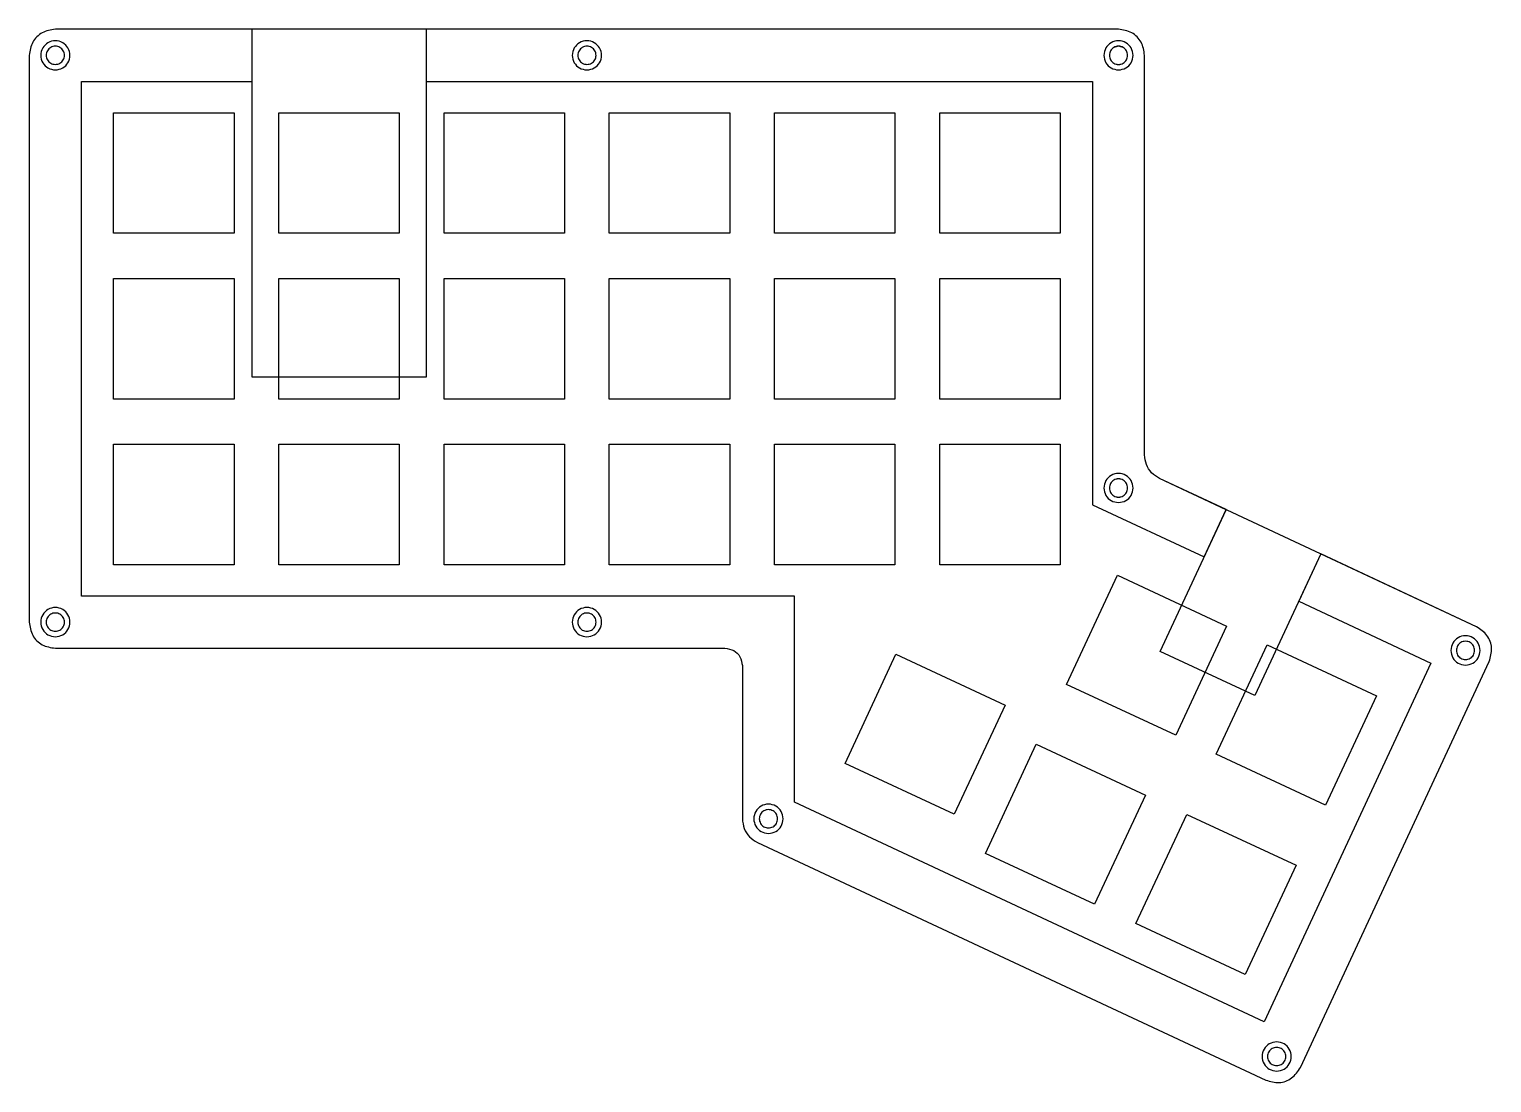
# Model space of a CAD drawing. Extents: x 0 to 168, y 0 to 121.
import ezdxf

# ---------------------------------------------------------------- set-up
doc = ezdxf.new("R2010")
doc.units = 0
doc.layers.add('orthodox-case-middle-layer', color=7, linetype='CONTINUOUS')

msp = doc.modelspace()

# ---------------------------------------------------------------- linework, layer by layer
at = {"layer": 'orthodox-case-middle-layer', "color": 7}
for p, q in [((125.300843, 121.110912), (3.04994, 121.110912)), ((25.67499, 121.110912), (3.04994, 121.110912)), ((25.675131, 121.111221), (3.050081, 121.111221)), ((25.67499, 81.110851), (25.67499, 121.110912)), ((25.675131, 115.111177), (25.675131, 121.111221)), ((125.300843, 121.110912), (45.674667, 121.110912)), ((45.674667, 121.110912), (45.674667, 81.110851)), ((125.301125, 121.111186), (45.674949, 121.111186)), ((45.674949, 121.111186), (45.674949, 115.111142)), ((0.049918, 118.110889), (0.049918, 52.972944)), ((0.049918, 118.110889), (0.049918, 52.972944)), ((0.050059, 118.111199), (0.050059, 52.973606)), ((125.300843, 119.161109), (125.300843, 119.161109)), ((128.300865, 72.195804), (128.300865, 118.110889)), ((128.300865, 72.195804), (128.300865, 118.110889)), ((128.301147, 72.196079), (128.301147, 118.111164)), ((3.04994, 117.06067), (3.04994, 117.06067)), ((3.04994, 117.06067), (3.04994, 117.06067)), ((3.050081, 116.431271), (3.050081, 116.431271)), ((64.175321, 116.431236), (64.175321, 116.431236)), ((64.175391, 117.06067), (64.175391, 117.06067)), ((64.175391, 117.06067), (64.175391, 117.06067)), ((125.300843, 117.06067), (125.300843, 117.06067)), ((125.301125, 116.431236), (125.301125, 116.431236)), ((6.050103, 55.972923), (6.050103, 115.111177)), ((6.050103, 115.111177), (25.675131, 115.111177)), ((45.674949, 115.111142), (122.301103, 115.111142)), ((122.301103, 115.111142), (122.301103, 66.468379)), ((9.749896, 97.663184), (9.749896, 111.51324)), ((9.749896, 111.51324), (23.599951, 111.51324)), ((23.599951, 111.51324), (23.599951, 97.663184)), ((28.749801, 97.663184), (28.749801, 111.51324)), ((28.749801, 111.51324), (42.599856, 111.51324)), ((42.599856, 111.51324), (42.599856, 97.663184)), ((47.750059, 97.663184), (47.750059, 111.51324)), ((47.750059, 111.51324), (61.600114, 111.51324)), ((61.600114, 111.51324), (61.600114, 97.663184)), ((66.749611, 97.663184), (66.749611, 111.51324)), ((66.749611, 111.51324), (80.599666, 111.51324)), ((80.599666, 111.51324), (80.599666, 97.663184)), ((85.749869, 111.512887), (99.599924, 111.512887)), ((85.749869, 97.662832), (85.749869, 111.512887)), ((99.599924, 111.512887), (99.599924, 97.662832)), ((104.750832, 111.512887), (118.600887, 111.512887)), ((104.750832, 97.662832), (104.750832, 111.512887)), ((118.600887, 111.512887), (118.600887, 97.662832)), ((23.599951, 97.663184), (9.749896, 97.663184)), ((42.599856, 97.663184), (28.749801, 97.663184)), ((61.600114, 97.663184), (47.750059, 97.663184)), ((80.599666, 97.663184), (66.749611, 97.663184)), ((99.599924, 97.662832), (85.749869, 97.662832)), ((118.600887, 97.662832), (104.750832, 97.662832)), ((9.749896, 78.617065), (9.749896, 92.467121)), ((9.749896, 92.467121), (23.599951, 92.467121)), ((23.599951, 92.467121), (23.599951, 78.617065)), ((28.749801, 78.617065), (28.749801, 92.467121)), ((28.749801, 92.467121), (42.599856, 92.467121)), ((42.599856, 92.467121), (42.599856, 78.617065)), ((47.750059, 78.617065), (47.750059, 92.467121)), ((47.750059, 92.467121), (61.600114, 92.467121)), ((61.600114, 92.467121), (61.600114, 78.617065)), ((66.749611, 78.617065), (66.749611, 92.467121)), ((66.749611, 92.467121), (80.599666, 92.467121)), ((80.599666, 92.467121), (80.599666, 78.617065)), ((85.749869, 92.467121), (99.599924, 92.467121)), ((85.749869, 78.617065), (85.749869, 92.467121)), ((99.599924, 92.467121), (99.599924, 78.617065)), ((104.750832, 92.467121), (118.600887, 92.467121)), ((104.750832, 78.617065), (104.750832, 92.467121)), ((118.600887, 92.467121), (118.600887, 78.617065)), ((45.674667, 81.110851), (25.67499, 81.110851)), ((23.599951, 78.617065), (9.749896, 78.617065)), ((42.599856, 78.617065), (28.749801, 78.617065)), ((61.600114, 78.617065), (47.750059, 78.617065)), ((80.599666, 78.617065), (66.749611, 78.617065)), ((99.599924, 78.617065), (85.749869, 78.617065)), ((118.600887, 78.617065), (104.750832, 78.617065)), ((9.749896, 59.570946), (9.749896, 73.421002)), ((9.749896, 73.421002), (23.599951, 73.421002)), ((23.599951, 73.421002), (23.599951, 59.570946)), ((28.749801, 59.570946), (28.749801, 73.421002)), ((28.749801, 73.421002), (42.599856, 73.421002)), ((42.599856, 73.421002), (42.599856, 59.570946)), ((47.750059, 59.570946), (47.750059, 73.421002)), ((47.750059, 73.421002), (61.600114, 73.421002)), ((61.600114, 73.421002), (61.600114, 59.570946)), ((66.749611, 59.570946), (66.749611, 73.421002)), ((66.749611, 73.421002), (80.599666, 73.421002)), ((80.599666, 73.421002), (80.599666, 59.570946)), ((85.749869, 73.421002), (99.599924, 73.421002)), ((85.749869, 59.570946), (85.749869, 73.421002)), ((99.599924, 73.421002), (99.599924, 59.570946)), ((104.750832, 73.421002), (118.600887, 73.421002)), ((104.750832, 59.570946), (104.750832, 73.421002)), ((118.600887, 73.421002), (118.600887, 59.570946)), ((125.300843, 69.436377), (125.300843, 69.436377)), ((137.687505, 65.899348), (130.030816, 69.478632)), ((166.476711, 52.442719), (130.030887, 69.478357)), ((137.687576, 65.899074), (130.030887, 69.478357)), ((125.300843, 67.336291), (125.300843, 67.336291)), ((122.301103, 66.468379), (135.152091, 60.461632)), ((125.301125, 66.706504), (125.301125, 66.706504)), ((130.089095, 49.604269), (137.687576, 65.899074)), ((135.152091, 60.461632), (137.687505, 65.899348)), ((148.558775, 60.818016), (140.964881, 44.532736)), ((148.558917, 60.818326), (146.023503, 55.380609)), ((166.476711, 52.442719), (148.558775, 60.818016)), ((166.476852, 52.443381), (148.558917, 60.818326)), ((23.599951, 59.570946), (9.749896, 59.570946)), ((42.599856, 59.570946), (28.749801, 59.570946)), ((61.600114, 59.570946), (47.750059, 59.570946)), ((80.599666, 59.570946), (66.749611, 59.570946)), ((99.599924, 59.570946), (85.749869, 59.570946)), ((118.600887, 59.570946), (104.750832, 59.570946)), ((119.330432, 45.82355), (125.183368, 58.376088)), ((125.183368, 58.376088), (137.735906, 52.522799)), ((88.050121, 55.972923), (6.050103, 55.972923)), ((88.050121, 32.277899), (88.050121, 55.972923)), ((146.023503, 55.380609), (161.223638, 48.276018)), ((137.735906, 52.522799), (131.882618, 39.970261)), ((166.476711, 52.442719), (166.476711, 52.442719)), ((166.476711, 52.442719), (166.476711, 52.442719)), ((166.476852, 52.443381), (166.476852, 52.443381)), ((3.04994, 51.923077), (3.04994, 51.923077)), ((3.04994, 51.923077), (3.04994, 51.923077)), ((3.050081, 51.293326), (3.050081, 51.293326)), ((64.175391, 51.923077), (64.175391, 51.923077)), ((64.175391, 51.923077), (64.175391, 51.923077)), ((64.175533, 51.293326), (64.175533, 51.293326)), ((3.04994, 49.972922), (80.049685, 49.972922)), ((3.04994, 49.972922), (80.049685, 49.972922)), ((3.050081, 49.973231), (80.049827, 49.973231)), ((93.854232, 36.739169), (99.707521, 49.291708)), ((99.707521, 49.291708), (112.26006, 43.438419)), ((140.964881, 44.532736), (130.089095, 49.604269)), ((136.55022, 37.793975), (142.403509, 50.346161)), ((142.403509, 50.346161), (154.955695, 44.492872)), ((82.049935, 47.973024), (82.049935, 30.368003)), ((82.049935, 47.973024), (82.049935, 30.368003)), ((82.050077, 47.973334), (82.050077, 30.368312)), ((161.223638, 48.276018), (142.042053, 7.040882)), ((146.214567, 1.785242), (167.926628, 48.459505)), ((146.214567, 1.785242), (167.926628, 48.459505)), ((146.214708, 1.785552), (167.926769, 48.460168)), ((165.200008, 48.67223), (165.200008, 48.67223)), ((165.200008, 48.67223), (165.200008, 48.67223)), ((165.200149, 48.042479), (165.200149, 48.042479)), ((131.882618, 39.970261), (119.330432, 45.82355)), ((154.955695, 44.492872), (149.102406, 31.940686)), ((112.26006, 43.438419), (106.406418, 30.88588)), ((109.996285, 26.398194), (115.849573, 38.950733)), ((115.849573, 38.950733), (128.401759, 33.097444)), ((149.102406, 31.940686), (136.55022, 37.793975)), ((106.406418, 30.88588), (93.854232, 36.739169)), ((142.042053, 7.040882), (88.050121, 32.277899)), ((128.401759, 33.097444), (122.548823, 20.545258)), ((127.306737, 18.326286), (133.160026, 30.878825)), ((133.160026, 30.878825), (145.712564, 25.025536)), ((85.049958, 29.322369), (85.049958, 29.322369)), ((85.049958, 29.322369), (85.049958, 29.322369)), ((85.050099, 28.692618), (85.050099, 28.692618)), ((83.779605, 27.650203), (142.224298, 0.332856)), ((83.779605, 27.650203), (142.224298, 0.332856)), ((83.779746, 27.650513), (142.224439, 0.333166)), ((122.548823, 20.545258), (109.996285, 26.398194)), ((145.712564, 25.025536), (139.859276, 12.47335)), ((139.859276, 12.47335), (127.306737, 18.326286)), ((143.491123, 2.000437), (143.491123, 2.000437)), ((143.491123, 2.000437), (143.491123, 2.000437)), ((143.491264, 1.370685), (143.491264, 1.370685))]:
    msp.add_line(p, q, dxfattribs=at)
for points, knots in [([(3.04994, 121.110912), (2.524238, 121.028412), (1.488455, 120.865864), (0.294965, 119.672375), (0.132418, 118.636592), (0.049918, 118.110889)], [0, 0, 0, 0, 1.568637, 3.090661, 4.659299, 4.659299, 4.659299, 4.659299]), ([(3.04994, 121.110912), (2.524238, 121.028412), (1.488455, 120.865864), (0.294965, 119.672375), (0.132418, 118.636592), (0.049918, 118.110889)], [0, 0, 0, 0, 1.568637, 3.090661, 4.659299, 4.659299, 4.659299, 4.659299]), ([(3.050081, 121.111221), (2.524379, 121.028722), (1.488596, 120.866174), (0.295107, 119.672685), (0.132559, 118.636902), (0.050059, 118.111199)], [0, 0, 0, 0, 1.568637, 3.090661, 4.659299, 4.659299, 4.659299, 4.659299]), ([(128.300865, 118.110889), (128.218365, 118.636592), (128.055817, 119.672375), (126.862328, 120.865864), (125.826545, 121.028412), (125.300843, 121.110912)], [0, 0, 0, 0, 1.568637, 3.090661, 4.659299, 4.659299, 4.659299, 4.659299]), ([(128.300865, 118.110889), (128.218365, 118.636592), (128.055817, 119.672375), (126.862328, 120.865864), (125.826545, 121.028412), (125.300843, 121.110912)], [0, 0, 0, 0, 1.568637, 3.090661, 4.659299, 4.659299, 4.659299, 4.659299]), ([(128.301147, 118.111164), (128.218619, 118.636869), (128.056014, 119.672669), (126.862501, 120.86608), (125.826768, 121.02867), (125.301125, 121.111186)], [0, 0, 0, 0, 1.568658, 3.090737, 4.659224, 4.659224, 4.659224, 4.659224]), ([(3.050081, 116.431271), (2.753878, 116.477427), (2.170325, 116.568358), (1.527942, 117.237245), (1.29007, 118.109658), (1.527942, 118.991227), (2.170324, 119.633187), (3.050037, 119.871305), (3.929728, 119.63313), (4.572122, 118.991247), (4.810141, 118.109658), (4.572122, 117.237225), (3.92973, 116.568417), (3.346226, 116.477443), (3.050081, 116.431271)], [0, 0, 0, 0, 0.87852, 1.730775, 2.609123, 3.487471, 4.339727, 5.218246, 6.096614, 6.948926, 7.827294, 8.705662, 9.557973, 10.436341, 10.436341, 10.436341, 10.436341]), ([(64.175321, 116.431236), (63.879235, 116.477424), (63.295779, 116.56844), (62.65338, 117.23717), (62.415212, 118.109622), (62.653379, 118.991233), (63.295782, 119.633031), (64.175443, 119.871287), (65.055165, 119.633124), (65.697705, 118.991247), (65.935735, 118.109622), (65.697705, 117.237157), (65.055162, 116.568339), (64.47155, 116.477396), (64.175321, 116.431236)], [0, 0, 0, 0, 0.878217, 1.730584, 2.608972, 3.487361, 4.339728, 5.217944, 6.096552, 6.948928, 7.8273, 8.705671, 9.558047, 10.436655, 10.436655, 10.436655, 10.436655]), ([(125.301125, 116.431236), (125.004955, 116.477413), (124.42139, 116.568398), (123.77884, 117.237137), (123.540662, 118.109622), (123.778839, 118.991267), (124.421392, 119.633067), (125.301091, 119.871287), (126.180775, 119.633088), (126.823165, 118.991213), (127.061185, 118.109622), (126.823165, 117.23719), (126.180774, 116.568381), (125.59727, 116.477408), (125.301125, 116.431236)], [0, 0, 0, 0, 0.878456, 1.730888, 2.60928, 3.487672, 4.340103, 5.21856, 6.096928, 6.949239, 7.827607, 8.705976, 9.558287, 10.436655, 10.436655, 10.436655, 10.436655]), ([(3.04994, 117.06067), (2.864812, 117.089542), (2.500035, 117.146431), (2.098453, 117.564533), (1.949613, 118.109925), (2.098454, 118.661048), (2.500034, 119.062295), (3.049862, 119.211263), (3.599652, 119.06226), (4.001083, 118.661014), (4.149913, 118.109925), (4.001083, 117.564565), (3.599653, 117.146473), (3.234984, 117.089553), (3.04994, 117.06067)], [0, 0, 0, 0, 0.549097, 1.081944, 1.631041, 2.180138, 2.712985, 3.262082, 3.810939, 4.343721, 4.892815, 5.441909, 5.974691, 6.523548, 6.523548, 6.523548, 6.523548]), ([(3.04994, 117.06067), (2.864812, 117.089542), (2.500035, 117.146431), (2.098453, 117.564533), (1.949613, 118.109925), (2.098454, 118.661048), (2.500034, 119.062295), (3.049862, 119.211263), (3.599652, 119.06226), (4.001083, 118.661014), (4.149913, 118.109925), (4.001083, 117.564565), (3.599653, 117.146473), (3.234984, 117.089553), (3.04994, 117.06067)], [0, 0, 0, 0, 0.549097, 1.081944, 1.631041, 2.180138, 2.712985, 3.262082, 3.810939, 4.343721, 4.892815, 5.441909, 5.974691, 6.523548, 6.523548, 6.523548, 6.523548]), ([(64.175391, 117.06067), (63.990288, 117.089537), (63.625572, 117.146415), (63.22415, 117.564585), (63.075467, 118.109925), (63.22415, 118.660993), (63.625572, 119.062323), (64.175391, 119.211245), (64.725211, 119.062323), (65.126633, 118.660993), (65.275316, 118.109925), (65.126633, 117.564585), (64.725211, 117.146415), (64.360494, 117.089537), (64.175391, 117.06067)], [0, 0, 0, 0, 0.549009, 1.081736, 1.630809, 2.179882, 2.712609, 3.261617, 3.810626, 4.343353, 4.892426, 5.441499, 5.974226, 6.523235, 6.523235, 6.523235, 6.523235]), ([(64.175391, 117.06067), (63.990288, 117.089537), (63.625572, 117.146415), (63.22415, 117.564585), (63.075467, 118.109925), (63.22415, 118.660993), (63.625572, 119.062323), (64.175391, 119.211245), (64.725211, 119.062323), (65.126633, 118.660993), (65.275316, 118.109925), (65.126633, 117.564585), (64.725211, 117.146415), (64.360494, 117.089537), (64.175391, 117.06067)], [0, 0, 0, 0, 0.549009, 1.081736, 1.630809, 2.179882, 2.712609, 3.261617, 3.810626, 4.343353, 4.892426, 5.441499, 5.974226, 6.523235, 6.523235, 6.523235, 6.523235]), ([(125.300843, 117.06067), (125.115799, 117.089553), (124.75113, 117.146473), (124.3497, 117.564565), (124.20087, 118.109925), (124.3497, 118.661014), (124.751131, 119.06226), (125.300921, 119.211263), (125.850749, 119.062295), (126.252329, 118.661048), (126.40117, 118.109925), (126.25233, 117.564533), (125.850748, 117.146431), (125.485971, 117.089542), (125.300843, 117.06067)], [0, 0, 0, 0, 0.548857, 1.08164, 1.630733, 2.179827, 2.712609, 3.261466, 3.810563, 4.34341, 4.892507, 5.441604, 5.974451, 6.523548, 6.523548, 6.523548, 6.523548]), ([(125.300843, 119.161109), (125.485971, 119.132237), (125.850748, 119.075348), (126.25233, 118.657246), (126.40117, 118.111854), (126.252329, 117.560731), (125.850749, 117.159484), (125.300921, 117.010516), (124.751131, 117.159519), (124.3497, 117.560765), (124.20087, 118.111854), (124.3497, 118.657213), (124.75113, 119.075305), (125.115799, 119.132226), (125.300843, 119.161109)], [0, 0, 0, 0, 0.549097, 1.081944, 1.631041, 2.180138, 2.712985, 3.262082, 3.810939, 4.343721, 4.892815, 5.441909, 5.974691, 6.523548, 6.523548, 6.523548, 6.523548]), ([(130.030887, 69.478357), (129.706019, 69.677324), (129.061709, 70.071936), (128.42866, 71.066625), (128.3437, 71.817317), (128.300865, 72.195804)], [0, 0, 0, 0, 1.133215, 2.247508, 3.380605, 3.380605, 3.380605, 3.380605]), ([(130.030887, 69.478357), (129.706019, 69.677324), (129.061709, 70.071936), (128.42866, 71.066625), (128.3437, 71.817317), (128.300865, 72.195804)], [0, 0, 0, 0, 1.133215, 2.247508, 3.380605, 3.380605, 3.380605, 3.380605]), ([(130.030816, 69.478632), (129.706044, 69.677671), (129.061925, 70.072424), (128.428932, 71.066982), (128.343979, 71.817616), (128.301147, 72.196079)], [0, 0, 0, 0, 1.133106, 2.247284, 3.380301, 3.380301, 3.380301, 3.380301]), ([(125.301125, 66.706504), (125.004948, 66.75271), (124.421337, 66.843757), (123.77886, 67.512678), (123.540658, 68.385208), (123.778838, 69.266889), (124.421392, 69.908687), (125.301091, 70.146908), (126.180775, 69.908709), (126.823166, 69.266835), (127.061189, 68.385208), (126.823145, 67.51273), (126.180827, 66.843741), (125.597276, 66.752705), (125.301125, 66.706504)], [0, 0, 0, 0, 0.87848, 1.731032, 2.609512, 3.487904, 4.340336, 5.218792, 6.09716, 6.949472, 7.82784, 8.706296, 9.558728, 10.43712, 10.43712, 10.43712, 10.43712]), ([(125.300843, 67.336291), (125.115802, 67.365173), (124.751162, 67.422087), (124.349744, 67.840025), (124.200861, 68.385271), (124.349708, 68.936283), (124.751129, 69.337527), (125.300921, 69.486531), (125.850751, 69.337563), (126.252321, 68.936316), (126.401179, 68.385271), (126.252286, 67.839992), (125.850717, 67.422045), (125.485967, 67.365161), (125.300843, 67.336291)], [0, 0, 0, 0, 0.548854, 1.081572, 1.630425, 2.179519, 2.712301, 3.261159, 3.810256, 4.343103, 4.8922, 5.441057, 5.973839, 6.522933, 6.522933, 6.522933, 6.522933]), ([(125.300843, 69.436377), (125.485971, 69.407505), (125.85075, 69.350616), (126.252322, 68.932514), (126.401179, 68.3872), (126.252286, 67.836193), (125.850717, 67.435096), (125.300921, 67.286138), (124.751162, 67.435131), (124.349744, 67.836226), (124.200861, 68.387199), (124.349708, 68.932482), (124.751128, 69.350573), (125.115798, 69.407494), (125.300843, 69.436377)], [0, 0, 0, 0, 0.549097, 1.081944, 1.631041, 2.179898, 2.712681, 3.261774, 3.810628, 4.343346, 4.8922, 5.441293, 5.974075, 6.522933, 6.522933, 6.522933, 6.522933]), ([(3.050081, 51.293326), (2.753878, 51.339481), (2.170325, 51.430412), (1.527942, 52.099299), (1.29007, 52.971712), (1.527942, 53.853282), (2.170324, 54.495241), (3.050037, 54.733359), (3.929728, 54.495184), (4.572122, 53.853301), (4.810141, 52.971712), (4.572122, 52.099279), (3.92973, 51.430471), (3.346226, 51.339497), (3.050081, 51.293326)], [0, 0, 0, 0, 0.87852, 1.730775, 2.609123, 3.487471, 4.339727, 5.218246, 6.096614, 6.948926, 7.827294, 8.705662, 9.557973, 10.436341, 10.436341, 10.436341, 10.436341]), ([(3.04994, 51.923077), (2.864823, 51.951918), (2.500121, 52.008739), (2.098469, 52.426508), (1.949621, 52.971783), (2.098398, 53.522858), (2.500054, 53.924096), (3.049862, 54.072916), (3.599633, 53.92406), (4.001138, 53.522824), (4.149905, 52.971783), (4.001067, 52.426541), (3.599566, 52.008782), (3.234973, 51.95193), (3.04994, 51.923077)], [0, 0, 0, 0, 0.54907, 1.081732, 1.630501, 2.179749, 2.712541, 3.261617, 3.810454, 4.343181, 4.892426, 5.441192, 5.973789, 6.522619, 6.522619, 6.522619, 6.522619]), ([(3.04994, 51.923077), (2.864823, 51.951918), (2.500121, 52.008739), (2.098469, 52.426508), (1.949621, 52.971783), (2.098398, 53.522858), (2.500054, 53.924096), (3.049862, 54.072916), (3.599633, 53.92406), (4.001138, 53.522824), (4.149905, 52.971783), (4.001067, 52.426541), (3.599566, 52.008782), (3.234973, 51.95193), (3.04994, 51.923077)], [0, 0, 0, 0, 0.54907, 1.081732, 1.630501, 2.179749, 2.712541, 3.261617, 3.810454, 4.343181, 4.892426, 5.441192, 5.973789, 6.522619, 6.522619, 6.522619, 6.522619]), ([(64.175533, 51.293326), (63.879388, 51.339497), (63.295884, 51.430471), (62.653492, 52.09928), (62.415473, 52.971712), (62.653492, 53.853303), (63.295884, 54.495177), (64.175533, 54.733373), (65.055181, 54.495177), (65.697573, 53.853303), (65.935593, 52.971712), (65.697573, 52.09928), (65.055181, 51.430471), (64.471677, 51.339497), (64.175533, 51.293326)], [0, 0, 0, 0, 0.878368, 1.730679, 2.609048, 3.487416, 4.339727, 5.218095, 6.096463, 6.948775, 7.827143, 8.705511, 9.557822, 10.436191, 10.436191, 10.436191, 10.436191]), ([(64.175391, 51.923077), (63.990299, 51.951914), (63.625658, 52.008723), (63.224166, 52.42656), (63.075476, 52.971784), (63.224094, 53.522803), (63.625591, 53.924123), (64.175391, 54.072898), (64.725192, 53.924123), (65.126688, 53.522803), (65.275307, 52.971784), (65.126617, 52.42656), (64.725125, 52.008723), (64.360483, 51.951914), (64.175391, 51.923077)], [0, 0, 0, 0, 0.548981, 1.081523, 1.630269, 2.179493, 2.712165, 3.261153, 3.810141, 4.342812, 4.892037, 5.440782, 5.973324, 6.522305, 6.522305, 6.522305, 6.522305]), ([(64.175391, 51.923077), (63.990299, 51.951914), (63.625658, 52.008723), (63.224166, 52.42656), (63.075476, 52.971784), (63.224094, 53.522803), (63.625591, 53.924123), (64.175391, 54.072898), (64.725192, 53.924123), (65.126688, 53.522803), (65.275307, 52.971784), (65.126617, 52.42656), (64.725125, 52.008723), (64.360483, 51.951914), (64.175391, 51.923077)], [0, 0, 0, 0, 0.548981, 1.081523, 1.630269, 2.179493, 2.712165, 3.261153, 3.810141, 4.342812, 4.892037, 5.440782, 5.973324, 6.522305, 6.522305, 6.522305, 6.522305]), ([(0.049918, 52.972944), (0.132418, 52.447241), (0.294965, 51.411458), (1.488455, 50.217969), (2.524238, 50.055421), (3.04994, 49.972922)], [0, 0, 0, 0, 1.568637, 3.090661, 4.659299, 4.659299, 4.659299, 4.659299]), ([(0.049918, 52.972944), (0.132418, 52.447241), (0.294965, 51.411458), (1.488455, 50.217969), (2.524238, 50.055421), (3.04994, 49.972922)], [0, 0, 0, 0, 1.568637, 3.090661, 4.659299, 4.659299, 4.659299, 4.659299]), ([(0.050059, 52.973606), (0.132548, 52.447821), (0.295064, 51.41193), (1.488563, 50.218285), (2.524375, 50.055732), (3.050081, 49.973231)], [0, 0, 0, 0, 1.568877, 3.090966, 4.659607, 4.659607, 4.659607, 4.659607]), ([(167.926628, 48.459505), (168.073402, 48.970318), (168.362609, 49.976834), (167.786059, 51.560759), (166.917501, 52.145808), (166.476711, 52.442719)], [0, 0, 0, 0, 1.566795, 3.087244, 4.653974, 4.653974, 4.653974, 4.653974]), ([(167.926628, 48.459505), (168.073402, 48.970318), (168.362609, 49.976834), (167.786059, 51.560759), (166.917501, 52.145808), (166.476711, 52.442719)], [0, 0, 0, 0, 1.566795, 3.087244, 4.653974, 4.653974, 4.653974, 4.653974]), ([(167.926769, 48.460168), (168.073547, 48.970958), (168.362761, 49.97743), (167.786136, 51.561285), (166.917637, 52.146414), (166.476852, 52.443381)], [0, 0, 0, 0, 1.566718, 3.087093, 4.653924, 4.653924, 4.653924, 4.653924]), ([(165.200149, 48.042479), (164.903998, 48.088679), (164.320447, 48.179715), (163.678131, 48.848706), (163.440089, 49.721149), (163.678088, 50.602726), (164.320554, 51.244437), (165.200149, 51.482476), (166.079745, 51.244437), (166.722211, 50.602726), (166.96021, 49.721149), (166.722168, 48.848706), (166.079852, 48.179715), (165.496301, 48.088679), (165.200149, 48.042479)], [0, 0, 0, 0, 0.878392, 1.730823, 2.60928, 3.48756, 4.339751, 5.218095, 6.09644, 6.948631, 7.826911, 8.705367, 9.557799, 10.436191, 10.436191, 10.436191, 10.436191]), ([(165.200008, 48.67223), (165.01488, 48.701102), (164.650101, 48.757991), (164.24853, 49.176092), (164.099672, 49.721408), (164.248565, 50.272412), (164.650134, 50.673519), (165.200008, 50.822459), (165.749882, 50.673519), (166.151452, 50.272412), (166.300345, 49.721408), (166.151487, 49.176092), (165.749916, 48.757991), (165.385137, 48.701102), (165.200008, 48.67223)], [0, 0, 0, 0, 0.549097, 1.081944, 1.631041, 2.179898, 2.712681, 3.261774, 3.810868, 4.34365, 4.892507, 5.441604, 5.974451, 6.523548, 6.523548, 6.523548, 6.523548]), ([(165.200008, 48.67223), (165.01488, 48.701102), (164.650101, 48.757991), (164.24853, 49.176092), (164.099672, 49.721408), (164.248565, 50.272412), (164.650134, 50.673519), (165.200008, 50.822459), (165.749882, 50.673519), (166.151452, 50.272412), (166.300345, 49.721408), (166.151487, 49.176092), (165.749916, 48.757991), (165.385137, 48.701102), (165.200008, 48.67223)], [0, 0, 0, 0, 0.549097, 1.081944, 1.631041, 2.179898, 2.712681, 3.261774, 3.810868, 4.34365, 4.892507, 5.441604, 5.974451, 6.523548, 6.523548, 6.523548, 6.523548]), ([(80.049685, 49.972922), (80.400211, 49.917902), (81.090812, 49.809502), (81.886493, 49.013864), (81.994915, 48.323408), (82.049935, 47.973024)], [0, 0, 0, 0, 1.045937, 2.060697, 3.106226, 3.106226, 3.106226, 3.106226]), ([(80.049685, 49.972922), (80.400211, 49.917902), (81.090812, 49.809502), (81.886493, 49.013864), (81.994915, 48.323408), (82.049935, 47.973024)], [0, 0, 0, 0, 1.045937, 2.060697, 3.106226, 3.106226, 3.106226, 3.106226]), ([(80.049827, 49.973231), (80.400349, 49.91824), (81.090933, 49.809897), (81.886693, 49.014283), (81.995072, 48.323777), (82.050077, 47.973334)], [0, 0, 0, 0, 1.045917, 2.060621, 3.106302, 3.106302, 3.106302, 3.106302]), ([(85.050099, 28.692618), (84.753896, 28.738773), (84.170345, 28.829704), (83.527951, 29.498592), (83.290096, 30.371082), (83.527916, 31.252767), (84.17031, 31.894878), (85.050055, 32.133006), (85.929777, 31.89482), (86.572183, 31.252787), (86.810149, 30.371082), (86.572147, 29.498572), (85.929745, 28.829763), (85.346243, 28.73879), (85.050099, 28.692618)], [0, 0, 0, 0, 0.87852, 1.730775, 2.609123, 3.48771, 4.340031, 5.218554, 6.096926, 6.949301, 7.827909, 8.706277, 9.558589, 10.436957, 10.436957, 10.436957, 10.436957]), ([(82.049935, 30.368003), (82.09277, 29.989534), (82.177729, 29.23887), (82.810742, 28.244254), (83.454836, 27.849333), (83.779605, 27.650203)], [0, 0, 0, 0, 1.13303, 2.247285, 3.380536, 3.380536, 3.380536, 3.380536]), ([(82.049935, 30.368003), (82.09277, 29.989534), (82.177729, 29.23887), (82.810742, 28.244254), (83.454836, 27.849333), (83.779605, 27.650203)], [0, 0, 0, 0, 1.13303, 2.247285, 3.380536, 3.380536, 3.380536, 3.380536]), ([(82.050077, 30.368312), (82.092911, 29.989844), (82.17787, 29.239179), (82.810883, 28.244564), (83.454977, 27.849642), (83.779746, 27.650513)], [0, 0, 0, 0, 1.13303, 2.247285, 3.380536, 3.380536, 3.380536, 3.380536]), ([(85.049958, 29.322369), (84.864837, 29.351212), (84.500107, 29.408038), (84.098443, 29.825962), (83.949648, 30.37135), (84.098408, 30.922502), (84.500073, 31.323741), (85.04988, 31.472561), (85.599648, 31.323705), (86.001164, 30.922468), (86.149913, 30.37135), (86.001128, 29.825994), (85.599615, 29.408081), (85.234994, 29.351223), (85.049958, 29.322369)], [0, 0, 0, 0, 0.549073, 1.0818, 1.630809, 2.180057, 2.712849, 3.261925, 3.810762, 4.343489, 4.892734, 5.441739, 5.974401, 6.523235, 6.523235, 6.523235, 6.523235]), ([(85.049958, 29.322369), (84.864837, 29.351212), (84.500107, 29.408038), (84.098443, 29.825962), (83.949648, 30.37135), (84.098408, 30.922502), (84.500073, 31.323741), (85.04988, 31.472561), (85.599648, 31.323705), (86.001164, 30.922468), (86.149913, 30.37135), (86.001128, 29.825994), (85.599615, 29.408081), (85.234994, 29.351223), (85.049958, 29.322369)], [0, 0, 0, 0, 0.549073, 1.0818, 1.630809, 2.180057, 2.712849, 3.261925, 3.810762, 4.343489, 4.892734, 5.441739, 5.974401, 6.523235, 6.523235, 6.523235, 6.523235]), ([(143.491264, 1.370685), (143.195091, 1.416863), (142.611498, 1.507854), (141.968935, 2.176748), (141.73081, 3.049346), (141.96897, 3.931068), (142.611533, 4.572869), (143.49123, 4.811089), (144.370912, 4.572891), (145.013312, 3.931015), (145.251315, 3.049346), (145.013348, 2.1768), (144.370944, 1.507837), (143.787412, 1.416858), (143.491264, 1.370685)], [0, 0, 0, 0, 0.87846, 1.730956, 2.609588, 3.48798, 4.340411, 5.218868, 6.097236, 6.949547, 7.827915, 8.706523, 9.558899, 10.437271, 10.437271, 10.437271, 10.437271]), ([(143.491123, 2.000437), (143.305997, 2.029281), (142.941237, 2.086113), (142.53958, 2.504188), (142.3908, 3.049571), (142.539673, 3.600619), (142.94125, 4.001718), (143.491045, 4.150675), (144.040801, 4.001683), (144.442229, 3.600585), (144.591092, 3.049571), (144.442322, 2.50422), (144.040816, 2.086155), (143.676164, 2.029292), (143.491123, 2.000437)], [0, 0, 0, 0, 0.549076, 1.081868, 1.631116, 2.179974, 2.712756, 3.26185, 3.810703, 4.343421, 4.892275, 5.44152, 5.974247, 6.523084, 6.523084, 6.523084, 6.523084]), ([(143.491123, 2.000437), (143.305997, 2.029281), (142.941237, 2.086113), (142.53958, 2.504188), (142.3908, 3.049571), (142.539673, 3.600619), (142.94125, 4.001718), (143.491045, 4.150675), (144.040801, 4.001683), (144.442229, 3.600585), (144.591092, 3.049571), (144.442322, 2.50422), (144.040816, 2.086155), (143.676164, 2.029292), (143.491123, 2.000437)], [0, 0, 0, 0, 0.549076, 1.081868, 1.631116, 2.179974, 2.712756, 3.26185, 3.810703, 4.343421, 4.892275, 5.44152, 5.974247, 6.523084, 6.523084, 6.523084, 6.523084]), ([(142.224298, 0.332856), (142.736061, 0.184846), (143.744372, -0.106774), (145.332514, 0.471303), (145.917589, 1.342852), (146.214567, 1.785242)], [0, 0, 0, 0, 1.570314, 3.09394, 4.66454, 4.66454, 4.66454, 4.66454]), ([(142.224298, 0.332856), (142.736061, 0.184846), (143.744372, -0.106774), (145.332514, 0.471303), (145.917589, 1.342852), (146.214567, 1.785242)], [0, 0, 0, 0, 1.570314, 3.09394, 4.66454, 4.66454, 4.66454, 4.66454]), ([(142.224439, 0.333166), (142.736203, 0.18523), (143.744514, -0.106244), (145.33264, 0.471662), (145.917727, 1.343182), (146.214708, 1.785552)], [0, 0, 0, 0, 1.570287, 3.093886, 4.664426, 4.664426, 4.664426, 4.664426])]:
    msp.add_open_spline(points, degree=3, knots=knots, dxfattribs=at)

doc.saveas('drawing.dxf')
